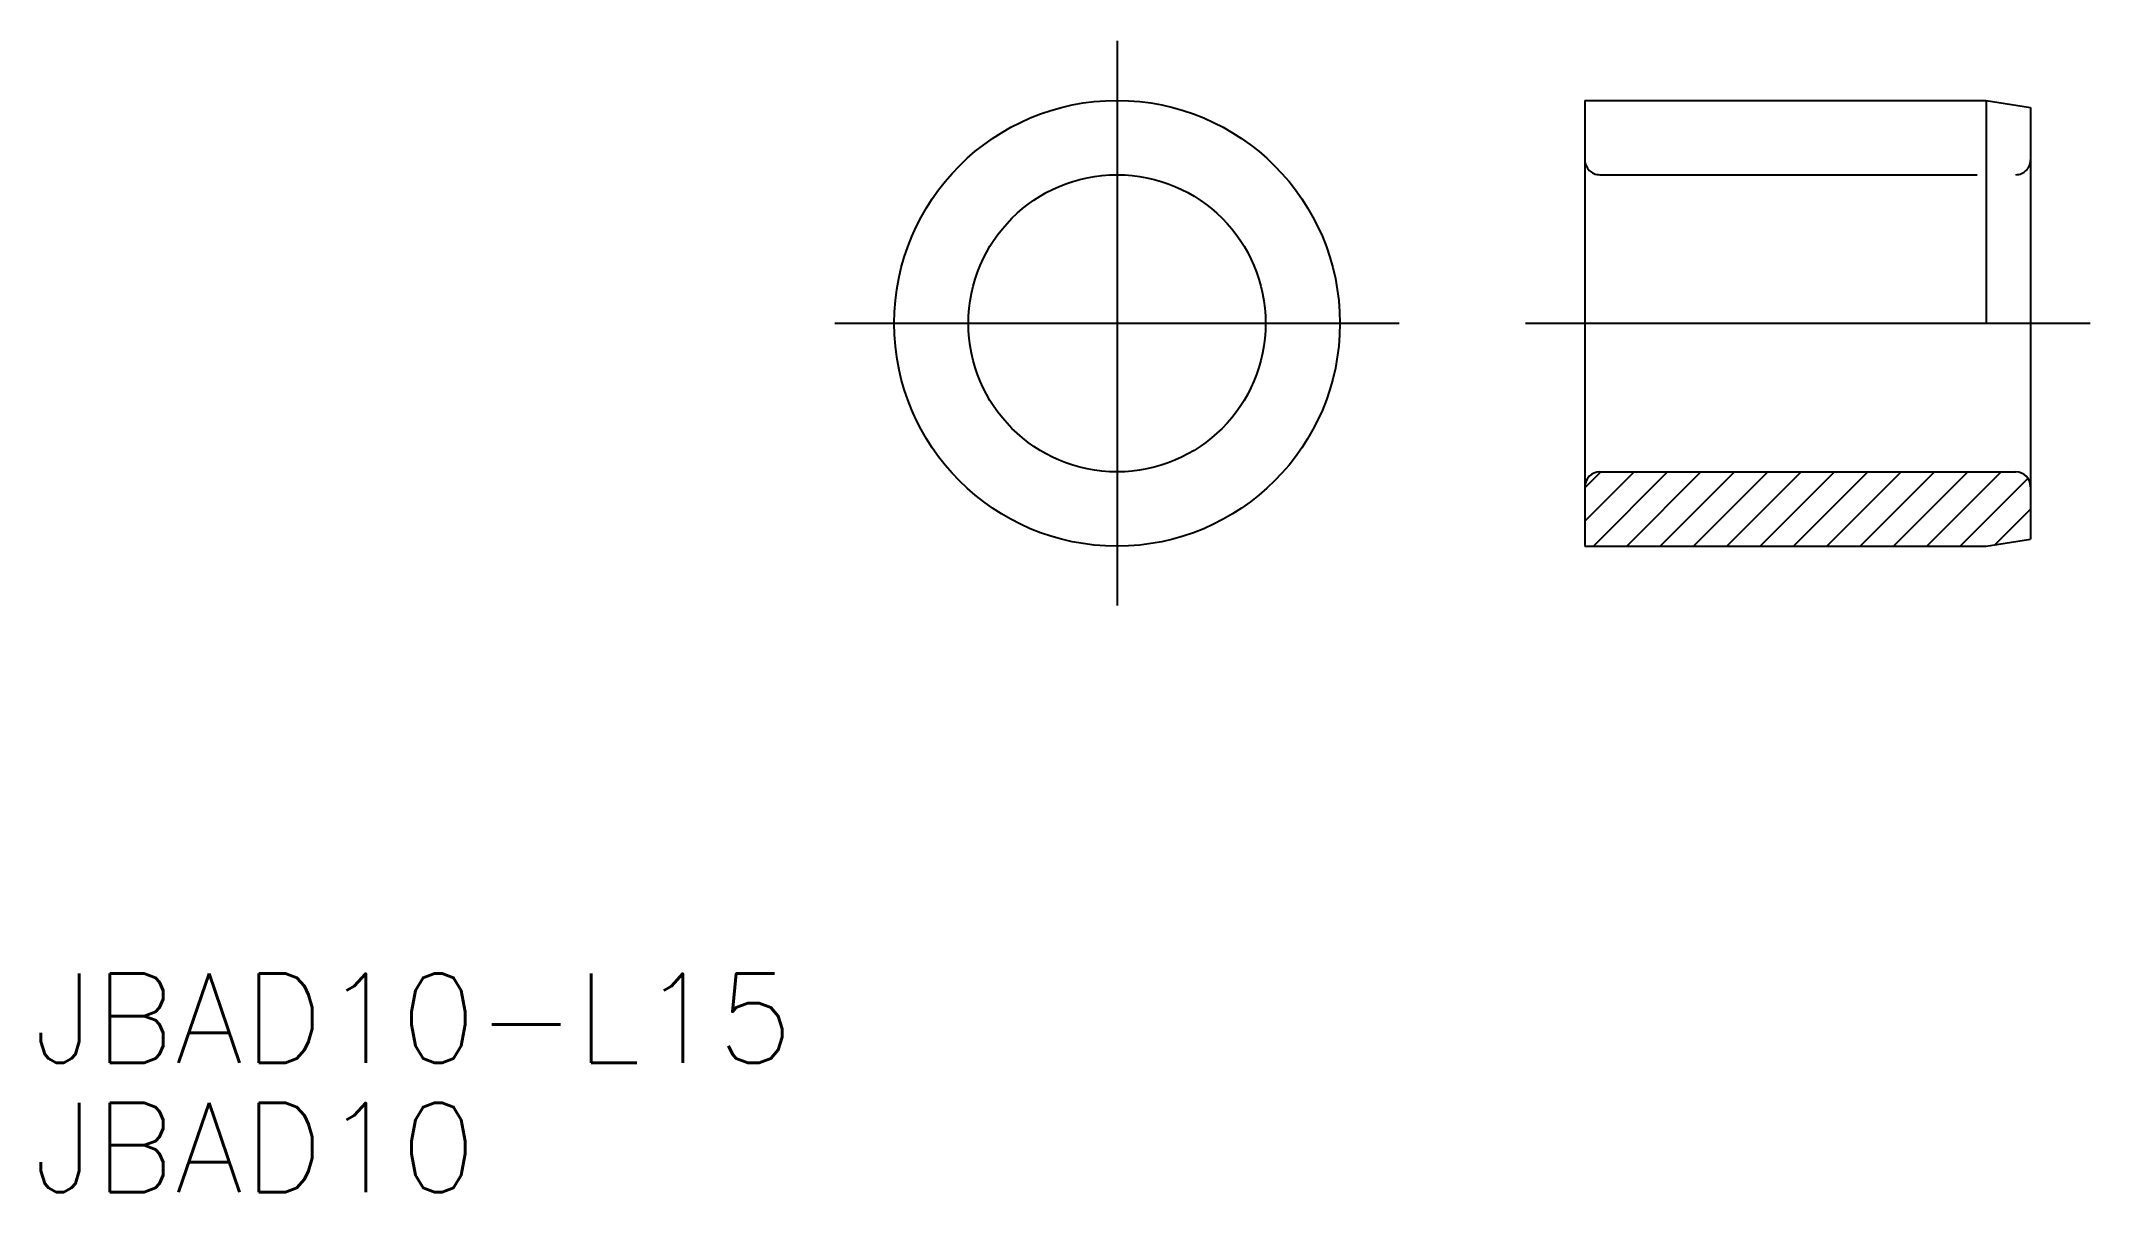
# Model space of a CAD drawing. Extents: x -36.2 to 32.8, y -29.2 to 9.5.
import ezdxf

# ---------------------------------------------------------------- set-up
doc = ezdxf.new("R2010")
doc.units = 0
doc.linetypes.add('CENTER', pattern=[50.8, 31.75, -6.35, 6.35, -6.35])
doc.linetypes.add('DASHED', pattern=[19.05, 12.7, -6.35])
doc.layers.get('0').update_dxf_attribs({"linetype": 'CONTINUOUS'})
doc.layers.add('CENTER', color=1, linetype='CENTER')
doc.styles.get("Standard").update_dxf_attribs({"font": 'txt.shx', "height": 3, "bigfont": 'bigfont.shx'})

msp = doc.modelspace()

# ---------------------------------------------------------------- linework, layer by layer
at = {"color": 7, "linetype": 'CONTINUOUS'}
for p, q in [((15.793, 7.5), (15.793, -7.5)), ((15.793, 7.5), (29.293, 7.5)), ((29.293, 7.5), (29.293, 0)), ((29.293, 7.5), (30.793, 7.267)), ((30.793, 7.267), (30.793, -7.267)), ((16.293, -5), (30.293, -5)), ((15.793, -7.5), (29.298, -7.5)), ((29.298, -7.5), (30.793, -7.267))]:
    msp.add_line(p, q, dxfattribs=at)
at = {"color": 3, "linetype": 'DASHED'}
msp.add_line((16.293, 5), (30.293, 5), dxfattribs=at)
at = {"color": 3, "linetype": 'CONTINUOUS'}
for p, q in [((15.793, -5.535), (16.333, -4.996)), ((15.793, -6.657), (17.455, -4.996)), ((16.089, -7.484), (18.578, -4.996)), ((17.211, -7.484), (19.7, -4.996)), ((18.334, -7.484), (20.823, -4.996)), ((19.456, -7.484), (21.945, -4.996)), ((20.579, -7.484), (23.068, -4.996)), ((21.701, -7.484), (24.19, -4.996)), ((22.824, -7.484), (25.313, -4.996)), ((23.946, -7.484), (26.435, -4.996)), ((25.069, -7.484), (27.558, -4.996)), ((26.192, -7.484), (28.68, -4.996)), ((27.314, -7.484), (29.803, -4.996)), ((28.437, -7.484), (30.707, -5.214)), ((29.608, -7.435), (30.793, -6.25))]:
    msp.add_line(p, q, dxfattribs=at)
at = {"color": 7, "linetype": 'CONTINUOUS'}
for radius in [7.5, 5]:
    msp.add_circle((0.048, 0), radius, dxfattribs=at)
at = {"color": 3, "linetype": 'DASHED'}
for centre, start, end in [((16.293, 5.5), 180, 270), ((30.293, 5.5), 270, 0)]:
    msp.add_arc(centre, 0.5, start, end, dxfattribs=at)
at = {"color": 7, "linetype": 'CONTINUOUS'}
for centre, start, end in [((16.293, -5.5), 90, 180), ((30.293, -5.5), 0, 90)]:
    msp.add_arc(centre, 0.5, start, end, dxfattribs=at)
at = {"layer": 'CENTER', "color": 1, "linetype": 'CENTER'}
for p, q in [((0.048, 9.5), (0.048, -9.5)), ((-9.452, 0), (9.548, 0)), ((13.793, 0), (32.793, 0))]:
    msp.add_line(p, q, dxfattribs=at)

# ---------------------------------------------------------------- texts
at = {"color": 7, "linetype": 'CONTINUOUS'}
for s, p in [('JBAD10-L15', (-36.423, -24.879)), ('JBAD10', (-36.423, -29.23))]:
    msp.add_text(s, height=3, dxfattribs=at).set_placement(p)

doc.saveas('drawing.dxf')
